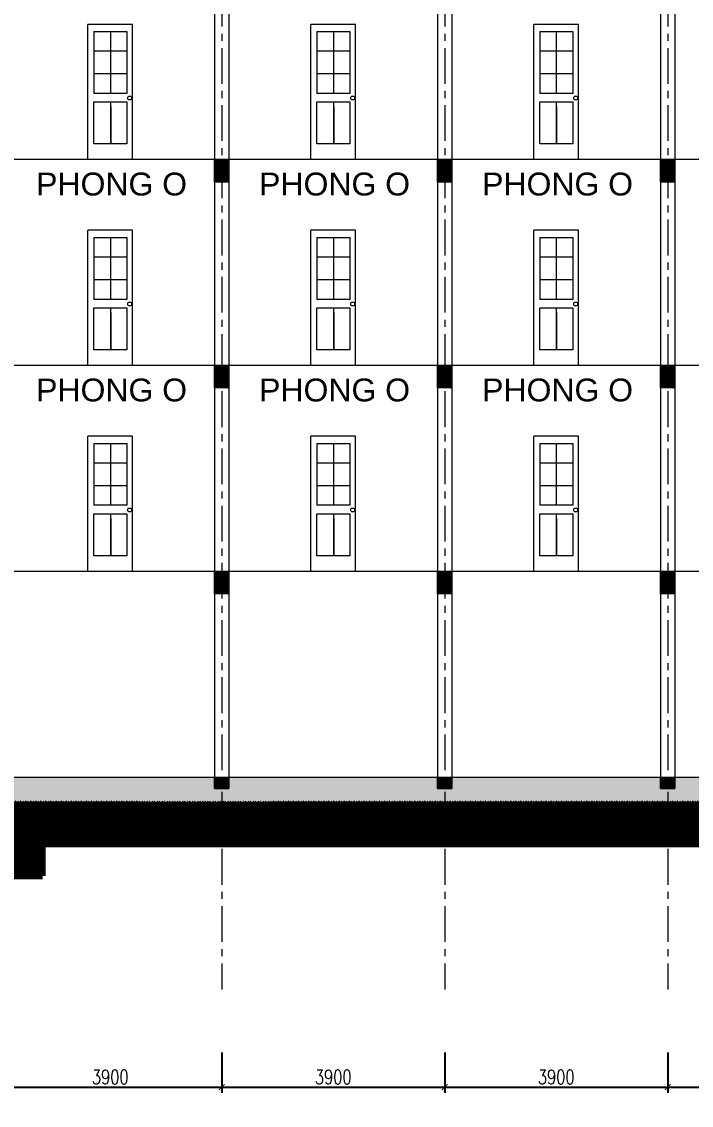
# Model space of a CAD drawing. Header units: millimetres. Extents: x 0 to 8478784, y 0 to 684185.
# Drawn here: x 4037133 to 4048845, y 427300 to 446242 of the extents above; entities that cross this region are included whole.
import ezdxf

# ---------------------------------------------------------------- set-up
doc = ezdxf.new("R2010")
doc.units = ezdxf.units.MM
doc.header["$LTSCALE"] = 5000
doc.header["$MEASUREMENT"] = 0
doc.header["$PDMODE"] = 1
doc.header["$PDSIZE"] = -2
doc.linetypes.add('CENTER', pattern=[2, 1.25, -0.25, 0.25, -0.25])
for name, color, linetype, lineweight in [('00-XM.Dim', 8, 'Continuous', 15), ('00-XMT.Axes', 22, 'CENTER', 15), ('02-XMT.Beams', 94, 'Continuous', 25), ('net thay', 7, 'Continuous', 15)]:
    doc.layers.add(name, color=color, linetype=linetype, lineweight=lineweight)
doc.styles.add('S1', font='VHARIAL.TTF', dxfattribs={"height": 200})
doc.styles.add('vnsimli 0.7', font='vnsimli.shx', dxfattribs={"width": 0.75})
doc.dimstyles.new('XMT 1-1-100', dxfattribs={"dimscale": 100, "dimtxt": 2.5, "dimasz": 1, "dimexe": 1, "dimexo": 0, "dimgap": 0.5, "dimtad": 1, "dimdec": 0, "dimzin": 0, "dimdsep": 46, "dimtxsty": 'vnsimli 0.7', "dimblk": 'ARCHTICK', "dimcen": 1.5, "dimdle": 1, "dimclrd": 8, "dimclre": 8, "dimclrt": 116, "dimadec": 0, "dimazin": 0, "dimtfac": 1, "dimtdec": 0, "dimtofl": 0, "dimtmove": 0, "dimatfit": 3, "dimfxl": 0.18, "dimtolj": 1, "dimtzin": 0, "dimarcsym": 0})

# ---------------------------------------------------------------- blocks, each defined once
blk = doc.blocks.new('_ArchTick')
at = {"color": 0, "linetype": 'ByBlock', "const_width": 0.15}
blk.add_lwpolyline([(-0.5, -0.5), (0.5, 0.5)], dxfattribs=at)
blk = doc.blocks.new('*D261')
at = {"layer": '00-XM.Dim', "color": 8, "linetype": 'Continuous', "lineweight": -2, "transparency": 16777216}
for p, q in [((4036732, 428225), (4036732, 427519)), ((4040632, 428225), (4040632, 427519)), ((4036632, 427619), (4040732, 427619))]:
    blk.add_line(p, q, dxfattribs=at)
at = {"layer": 'Defpoints', "color": 0, "linetype": 'Continuous', "lineweight": 100, "transparency": 16777216}
for p in [(4036732, 428225), (4040632, 428225), (4040632, 427619)]:
    blk.add_point(p, dxfattribs=at)
at = {"layer": '00-XM.Dim', "color": 8, "linetype": 'Continuous', "lineweight": -2, "transparency": 16777216, "xscale": 100, "yscale": 100, "zscale": 100, "rotation": 180}
blk.add_blockref('_ArchTick', (4036732, 427619), dxfattribs=at)
at = {"layer": '00-XM.Dim', "color": 8, "linetype": 'Continuous', "lineweight": -2, "transparency": 16777216, "xscale": 100, "yscale": 100, "zscale": 100}
blk.add_blockref('_ArchTick', (4040632, 427619), dxfattribs=at)
at = {"layer": '00-XM.Dim', "color": 116, "linetype": 'Continuous', "lineweight": 15, "transparency": 16777216, "insert": (4038682, 427794), "char_height": 250, "attachment_point": 5, "style": 'vnsimli 0.7'}
blk.add_mtext('\\A1;3900', dxfattribs=at)
blk = doc.blocks.new('*D262')
at = {"layer": '00-XM.Dim', "color": 8, "linetype": 'Continuous', "lineweight": -2, "transparency": 16777216}
for p, q in [((4040632, 428225), (4040632, 427519)), ((4044532, 428225), (4044532, 427519)), ((4040532, 427619), (4044632, 427619))]:
    blk.add_line(p, q, dxfattribs=at)
at = {"layer": 'Defpoints', "color": 0, "linetype": 'Continuous', "lineweight": 100, "transparency": 16777216}
for p in [(4040632, 428225), (4044532, 428225), (4044532, 427619)]:
    blk.add_point(p, dxfattribs=at)
at = {"layer": '00-XM.Dim', "color": 8, "linetype": 'Continuous', "lineweight": -2, "transparency": 16777216, "xscale": 100, "yscale": 100, "zscale": 100, "rotation": 180}
blk.add_blockref('_ArchTick', (4040632, 427619), dxfattribs=at)
at = {"layer": '00-XM.Dim', "color": 8, "linetype": 'Continuous', "lineweight": -2, "transparency": 16777216, "xscale": 100, "yscale": 100, "zscale": 100}
blk.add_blockref('_ArchTick', (4044532, 427619), dxfattribs=at)
at = {"layer": '00-XM.Dim', "color": 116, "linetype": 'Continuous', "lineweight": 15, "transparency": 16777216, "insert": (4042582, 427794), "char_height": 250, "attachment_point": 5, "style": 'vnsimli 0.7'}
blk.add_mtext('\\A1;3900', dxfattribs=at)
blk = doc.blocks.new('*D263')
at = {"layer": '00-XM.Dim', "color": 8, "linetype": 'Continuous', "lineweight": -2, "transparency": 16777216}
for p, q in [((4044532, 428225), (4044532, 427519)), ((4048432, 428225), (4048432, 427519)), ((4044432, 427619), (4048532, 427619))]:
    blk.add_line(p, q, dxfattribs=at)
at = {"layer": 'Defpoints', "color": 0, "linetype": 'Continuous', "lineweight": 100, "transparency": 16777216}
for p in [(4044532, 428225), (4048432, 428225), (4048432, 427619)]:
    blk.add_point(p, dxfattribs=at)
at = {"layer": '00-XM.Dim', "color": 8, "linetype": 'Continuous', "lineweight": -2, "transparency": 16777216, "xscale": 100, "yscale": 100, "zscale": 100, "rotation": 180}
blk.add_blockref('_ArchTick', (4044532, 427619), dxfattribs=at)
at = {"layer": '00-XM.Dim', "color": 8, "linetype": 'Continuous', "lineweight": -2, "transparency": 16777216, "xscale": 100, "yscale": 100, "zscale": 100}
blk.add_blockref('_ArchTick', (4048432, 427619), dxfattribs=at)
at = {"layer": '00-XM.Dim', "color": 116, "linetype": 'Continuous', "lineweight": 15, "transparency": 16777216, "insert": (4046482, 427794), "char_height": 250, "attachment_point": 5, "style": 'vnsimli 0.7'}
blk.add_mtext('\\A1;3900', dxfattribs=at)
blk = doc.blocks.new('*D264')
at = {"layer": '00-XM.Dim', "color": 8, "linetype": 'Continuous', "lineweight": -2, "transparency": 16777216}
for p, q in [((4048432, 428225), (4048432, 427519)), ((4052332, 428225), (4052332, 427519)), ((4048332, 427619), (4052432, 427619))]:
    blk.add_line(p, q, dxfattribs=at)
at = {"layer": 'Defpoints', "color": 0, "linetype": 'Continuous', "lineweight": 100, "transparency": 16777216}
for p in [(4048432, 428225), (4052332, 428225), (4052332, 427619)]:
    blk.add_point(p, dxfattribs=at)
at = {"layer": '00-XM.Dim', "color": 8, "linetype": 'Continuous', "lineweight": -2, "transparency": 16777216, "xscale": 100, "yscale": 100, "zscale": 100, "rotation": 180}
blk.add_blockref('_ArchTick', (4048432, 427619), dxfattribs=at)
at = {"layer": '00-XM.Dim', "color": 8, "linetype": 'Continuous', "lineweight": -2, "transparency": 16777216, "xscale": 100, "yscale": 100, "zscale": 100}
blk.add_blockref('_ArchTick', (4052332, 427619), dxfattribs=at)
at = {"layer": '00-XM.Dim', "color": 116, "linetype": 'Continuous', "lineweight": 15, "transparency": 16777216, "insert": (4050382, 427794), "char_height": 250, "attachment_point": 5, "style": 'vnsimli 0.7'}
blk.add_mtext('\\A1;3900', dxfattribs=at)

msp = doc.modelspace()

# ---------------------------------------------------------------- hatches: boundary and pattern name
at = {"layer": '02-XMT.Beams', "linetype": 'ByBlock', "lineweight": 15}
h = msp.add_hatch(dxfattribs=at)
h.set_pattern_fill('ANSI31', color=256, scale=100, style=0)
h.set_pattern_definition([(45, (2159950.454, 78208.525), (-8.838834765, 8.838834765), [])])
h.paths.add_polyline_path([(4040507.5, 443438.8), (4040507.5, 443838.8), (4040757.5, 443838.8), (4040757.5, 443438.8)])
h = msp.add_hatch(dxfattribs=at)
h.set_pattern_fill('ANSI31', color=256, scale=100, style=0)
h.set_pattern_definition([(45, (2163850.454, 78208.525), (-8.838834765, 8.838834765), [])])
h.paths.add_polyline_path([(4044407.5, 443438.8), (4044407.5, 443838.8), (4044657.5, 443838.8), (4044657.5, 443438.8)])
h = msp.add_hatch(dxfattribs=at)
h.set_pattern_fill('ANSI31', color=256, scale=100, style=0)
h.set_pattern_definition([(45, (2167750.454, 78208.525), (-8.838834765, 8.838834765), [])])
h.paths.add_polyline_path([(4048307.5, 443438.8), (4048307.5, 443838.8), (4048557.5, 443838.8), (4048557.5, 443438.8)])
h = msp.add_hatch(dxfattribs=at)
h.set_pattern_fill('ANSI31', color=256, scale=100, style=0)
h.set_pattern_definition([(45, (2159950.454, 74608.525), (-8.838834765, 8.838834765), [])])
h.paths.add_polyline_path([(4040507.5, 439838.8), (4040507.5, 440238.8), (4040757.5, 440238.8), (4040757.5, 439838.8)])
h = msp.add_hatch(dxfattribs=at)
h.set_pattern_fill('ANSI31', color=256, scale=100, style=0)
h.set_pattern_definition([(45, (2163850.454, 74608.525), (-8.838834765, 8.838834765), [])])
h.paths.add_polyline_path([(4044407.5, 439838.8), (4044407.5, 440238.8), (4044657.5, 440238.8), (4044657.5, 439838.8)])
h = msp.add_hatch(dxfattribs=at)
h.set_pattern_fill('ANSI31', color=256, scale=100, style=0)
h.set_pattern_definition([(45, (2167750.454, 74608.525), (-8.838834765, 8.838834765), [])])
h.paths.add_polyline_path([(4048307.5, 439838.8), (4048307.5, 440238.8), (4048557.5, 440238.8), (4048557.5, 439838.8)])
h = msp.add_hatch(dxfattribs=at)
h.set_pattern_fill('ANSI31', color=256, scale=100, style=0)
h.set_pattern_definition([(45, (2159950.454, 71008.525), (-8.838834765, 8.838834765), [])])
h.paths.add_polyline_path([(4040507.5, 436238.8), (4040507.5, 436638.8), (4040757.5, 436638.8), (4040757.5, 436238.8)])
h = msp.add_hatch(dxfattribs=at)
h.set_pattern_fill('ANSI31', color=256, scale=100, style=0)
h.set_pattern_definition([(45, (2163850.454, 71008.525), (-8.838834765, 8.838834765), [])])
h.paths.add_polyline_path([(4044407.5, 436238.8), (4044407.5, 436638.8), (4044657.5, 436638.8), (4044657.5, 436238.8)])
h = msp.add_hatch(dxfattribs=at)
h.set_pattern_fill('ANSI31', color=256, scale=100, style=0)
h.set_pattern_definition([(45, (2167750.454, 71008.525), (-8.838834765, 8.838834765), [])])
h.paths.add_polyline_path([(4048307.5, 436238.8), (4048307.5, 436638.8), (4048557.5, 436638.8), (4048557.5, 436238.8)])
at = {"layer": '02-XMT.Beams', "lineweight": 100}
h = msp.add_hatch(dxfattribs=at)
h.set_pattern_fill('AR-CONC', color=256, scale=25, style=0)
h.set_pattern_definition([(50, (-46092.5, -281251), (179.3150457, -15.688034), [18.75, -206.25]), (355, (-46092.5, -281251), (-34.687833, 188.0480334), [15, -165]), (100.4514, (-46077.56, -281252.3), (144.6273454, 172.3598855), [15.9350475, -175.285528]), (46.1842, (-46092.5, -281201), (266.810262, -41.379754), [28.125, -309.375]), (96.6356, (-46070.27, -281204.45), (233.665676, 243.529468), [23.902572, -262.92825]), (351.1842, (-46092.5, -281201), (233.665486, 243.52965), [22.5, -247.5]), (21, (-46067.5, -281213.5), (149.226763, -100.6547227), [18.75, -206.25]), (326, (-46067.5, -281213.5), (60.828833, 181.287511), [15, -165]), (71.4514, (-46055.06, -281221.89), (210.055657, 80.632624), [15.9350475, -175.285528]), (37.5, (-46092.5, -281251), (3.0399638, 83.2234635), [0, -163, 0, -167.5, 0, -165.625]), (7.5, (-46092.5, -281251), (65.7673844, 98.602928), [0, -95.5, 0, -159.25, 0, -63.125]), (327.5, (-46148.25, -281251), (133.455609, -5.6387179), [0, -62.5, 0, -195, 0, -258.75]), (317.5, (-46173.25, -281251), (145.7965423, 25.0262456), [0, -81.25, 0, -129.5, 0, -183.75])])
h.paths.add_polyline_path([(4028032.5, 432838.8), (4027907.5, 432838.8), (4027907.5, 433038.8), (4024257.5, 433038.8), (4024257.5, 432838.8), (4024132.5, 432838.8), (4024132.5, 432588.8), (4028032.5, 432588.8)])
h.paths.add_polyline_path([(4031807.5, 433038.8), (4028157.5, 433038.8), (4028157.5, 432838.8), (4028032.5, 432838.8), (4028032.5, 432588.8), (4031932.5, 432588.8), (4031932.5, 432838.8), (4031807.5, 432838.8)])
h.paths.add_polyline_path([(4036732.5, 432838.8), (4036607.5, 432838.8), (4036607.5, 433038.8), (4032057.5, 433038.8), (4032057.5, 432838.8), (4031932.5, 432838.8), (4031932.5, 432588.8), (4036732.5, 432588.8)])
h.paths.add_polyline_path([(4040632.5, 432838.8), (4040507.5, 432838.8), (4040507.5, 433038.8), (4036857.5, 433038.8), (4036857.5, 432838.8), (4036732.5, 432838.8), (4036732.5, 432588.8), (4040632.5, 432588.8)])
h.paths.add_polyline_path([(4044532.5, 432838.8), (4044407.5, 432838.8), (4044407.5, 433038.8), (4040757.5, 433038.8), (4040757.5, 432838.8), (4040632.5, 432838.8), (4040632.5, 432588.8), (4044532.5, 432588.8)])
h.paths.add_polyline_path([(4048432.5, 432838.8), (4048307.5, 432838.8), (4048307.5, 433038.8), (4044657.5, 433038.8), (4044657.5, 432838.8), (4044532.5, 432838.8), (4044532.5, 432588.8), (4048432.5, 432588.8)])
h.paths.add_polyline_path([(4052207.5, 433038.8), (4048557.5, 433038.8), (4048557.5, 432838.8), (4048432.5, 432838.8), (4048432.5, 432588.8), (4052332.5, 432588.8), (4052332.5, 432838.8), (4052207.5, 432838.8)])
h.paths.add_polyline_path([(4056377.5, 433038.8), (4052727.5, 433038.8), (4052727.5, 432838.8), (4052602.5, 432838.8), (4052602.5, 432588.8), (4056502.5, 432588.8), (4056502.5, 432838.8), (4056377.5, 432838.8)])
h.paths.add_polyline_path([(4060277.5, 433038.8), (4056627.5, 433038.8), (4056627.5, 432838.8), (4056502.5, 432838.8), (4056502.5, 432588.8), (4060402.5, 432588.8), (4060402.5, 432838.8), (4060277.5, 432838.8)])
h.paths.add_polyline_path([(4064302.5, 432838.8), (4064177.5, 432838.8), (4064177.5, 433038.8), (4060527.5, 433038.8), (4060527.5, 432838.8), (4060402.5, 432838.8), (4060402.5, 432588.8), (4064302.5, 432588.8)])
h.paths.add_polyline_path([(4068077.5, 433038.8), (4064427.5, 433038.8), (4064427.5, 432838.8), (4064302.5, 432838.8), (4064302.5, 432588.8), (4068202.5, 432588.8), (4068202.5, 432838.8), (4068077.5, 432838.8)])
h.paths.add_polyline_path([(4073002.5, 432838.8), (4072877.5, 432838.8), (4072877.5, 433038.8), (4068327.5, 433038.8), (4068327.5, 432838.8), (4068202.5, 432838.8), (4068202.5, 432588.8), (4073002.5, 432588.8)])
h.paths.add_polyline_path([(4076902.5, 432838.8), (4076777.5, 432838.8), (4076777.5, 433038.8), (4073127.5, 433038.8), (4073127.5, 432838.8), (4073002.5, 432838.8), (4073002.5, 432588.8), (4076902.5, 432588.8)])
h.paths.add_polyline_path([(4080802.5, 432838.8), (4080677.5, 432838.8), (4080677.5, 433038.8), (4077027.5, 433038.8), (4077027.5, 432838.8), (4076902.5, 432838.8), (4076902.5, 432588.8), (4080802.5, 432588.8)])
at = {"layer": '02-XMT.Beams', "linetype": 'ByBlock', "lineweight": 15}
h = msp.add_hatch(dxfattribs=at)
h.set_pattern_fill('ANSI31', color=256, scale=100, style=0)
h.set_pattern_definition([(45, (2159938.208, 70276.688), (-8.838834765, 8.838834765), [])])
h.paths.add_polyline_path([(4040507.5, 432838.8), (4040507.5, 433038.8), (4040757.5, 433038.8), (4040757.5, 432838.8)])
h = msp.add_hatch(dxfattribs=at)
h.set_pattern_fill('ANSI31', color=256, scale=100, style=0)
h.set_pattern_definition([(45, (2163838.208, 70276.688), (-8.838834765, 8.838834765), [])])
h.paths.add_polyline_path([(4044407.5, 432838.8), (4044407.5, 433038.8), (4044657.5, 433038.8), (4044657.5, 432838.8)])
h = msp.add_hatch(dxfattribs=at)
h.set_pattern_fill('ANSI31', color=256, scale=100, style=0)
h.set_pattern_definition([(45, (2167738.208, 70276.688), (-8.838834765, 8.838834765), [])])
h.paths.add_polyline_path([(4048307.5, 432838.8), (4048307.5, 433038.8), (4048557.5, 433038.8), (4048557.5, 432838.8)])
at = {"layer": '02-XMT.Beams', "lineweight": 100}
h = msp.add_hatch(dxfattribs=at)
h.set_pattern_fill('ANSI37', color=256, scale=500, style=0)
h.set_pattern_definition([(45, (-46092.5, -281251), (-44.1941738, 44.1941738), []), (135, (-46092.5, -281251), (-44.1941738, -44.1941738), [])])
h.paths.add_polyline_path([(4024132.5, 432588.8), (4024007.5, 432588.8), (4023214, 432588.8), (4023214, 431864.5), (4024132.5, 431864.5)])
h.paths.add_polyline_path([(4028032.5, 432588.8), (4024132.5, 432588.8), (4024132.5, 431864.5), (4028032.5, 431864.5)])
h.paths.add_polyline_path([(4031932.5, 432588.8), (4028032.5, 432588.8), (4028032.5, 431864.5), (4031543.5, 431864.5), (4031543.5, 431309), (4031932.5, 431309)])
h.paths.add_polyline_path([(4036732.5, 432588.8), (4031932.5, 432588.8), (4031932.5, 431309), (4036732.5, 431309)])
h.paths.add_polyline_path([(4040632.5, 432588.8), (4036732.5, 432588.8), (4036732.5, 431309), (4037495.5, 431309), (4037495.5, 431869.5), (4040632.5, 431869.5)])
h.paths.add_polyline_path([(4044532.5, 432588.8), (4040632.5, 432588.8), (4040632.5, 431869.5), (4044532.5, 431869.5)])
h.paths.add_polyline_path([(4048432.5, 432588.8), (4044532.5, 432588.8), (4044532.5, 431869.5), (4048432.5, 431869.5)])
h.paths.add_polyline_path([(4052332.5, 432588.8), (4048432.5, 432588.8), (4048432.5, 431869.5), (4052332.5, 431869.5)])
h.paths.add_polyline_path([(4056502.5, 432588.8), (4052602.5, 432588.8), (4052602.5, 431869.5), (4056502.5, 431869.5)])
h.paths.add_polyline_path([(4060402.5, 432588.8), (4056502.5, 432588.8), (4056502.5, 431869.5), (4060402.5, 431869.5)])
h.paths.add_polyline_path([(4064302.5, 432588.8), (4060402.5, 432588.8), (4060402.5, 431869.5), (4064302.5, 431869.5)])
h.paths.add_polyline_path([(4068202.5, 432588.8), (4064302.5, 432588.8), (4064302.5, 431869.5), (4067752.5, 431869.5), (4067752.5, 431338), (4068202.5, 431338)])
h.paths.add_polyline_path([(4073002.5, 432588.8), (4068202.5, 432588.8), (4068202.5, 431338), (4073002.5, 431338)])
h.paths.add_polyline_path([(4076902.5, 432588.8), (4073002.5, 432588.8), (4073002.5, 431338), (4073791, 431338), (4073791, 431908.5), (4076902.5, 431908.5)])
h.paths.add_polyline_path([(4080802.5, 432588.8), (4076902.5, 432588.8), (4076902.5, 431908.5), (4080802.5, 431908.5)])
h.paths.add_polyline_path([(4081724, 432589.5), (4080927.5, 432589.5), (4080927.5, 432588.8), (4080802.5, 432588.8), (4080802.5, 431908.5), (4081724, 431908.5)])

# ---------------------------------------------------------------- linework, layer by layer
at = {"layer": '00-XMT.Axes', "color": 8, "linetype": 'CENTER', "lineweight": 15, "ltscale": 0.1}
for p, q in [((4040632.5, 466781.4), (4040632.5, 429323.8)), ((4044532.5, 466781.4), (4044532.5, 429323.8)), ((4048432.5, 466781.4), (4048432.5, 429323.8)), ((4021614.5, 443838.8), (4081372.8, 443838.8)), ((4021614.5, 440238.8), (4081372.8, 440238.8)), ((4021614.5, 436638.8), (4081372.8, 436638.8)), ((4021614.5, 433038.8), (4081372.8, 433038.8))]:
    msp.add_line(p, q, dxfattribs=at)
at = {"layer": '02-XMT.Beams', "linetype": 'ByBlock', "lineweight": 15}
for p, q in [((4040507.5, 461888.8), (4040507.5, 433038.8)), ((4040757.5, 461888.8), (4040757.5, 433038.8)), ((4044407.5, 461888.8), (4044407.5, 433038.8)), ((4044657.5, 461888.8), (4044657.5, 433038.8)), ((4048307.5, 461888.8), (4048307.5, 433038.8)), ((4048557.5, 461888.8), (4048557.5, 433038.8)), ((4038292.5, 443838.8), (4038292.5, 446195.5)), ((4039072.5, 446195.5), (4038292.5, 446195.5)), ((4039072.5, 443838.8), (4039072.5, 446195.5)), ((4042192.5, 443838.8), (4042192.5, 446195.5)), ((4042972.5, 446195.5), (4042192.5, 446195.5)), ((4042972.5, 443838.8), (4042972.5, 446195.5)), ((4046092.5, 443838.8), (4046092.5, 446195.5)), ((4046872.5, 446195.5), (4046092.5, 446195.5)), ((4046872.5, 443838.8), (4046872.5, 446195.5)), ((4038397.1, 446070.6), (4038974.6, 446070.6)), ((4038397.1, 446070.6), (4038397.1, 444988.6)), ((4038689.8, 444988.6), (4038689.8, 446070.6)), ((4038974.6, 446070.6), (4038974.6, 444988.6)), ((4042297.1, 446070.6), (4042874.6, 446070.6)), ((4042297.1, 446070.6), (4042297.1, 444988.6)), ((4042589.8, 444988.6), (4042589.8, 446070.6)), ((4042874.6, 446070.6), (4042874.6, 444988.6)), ((4046197.1, 446070.6), (4046774.6, 446070.6)), ((4046197.1, 446070.6), (4046197.1, 444988.6)), ((4046489.8, 444988.6), (4046489.8, 446070.6)), ((4046774.6, 446070.6), (4046774.6, 444988.6)), ((4038397.1, 445731.4), (4038974.6, 445731.4)), ((4042297.1, 445731.4), (4042874.6, 445731.4)), ((4046197.1, 445731.4), (4046774.6, 445731.4)), ((4038397.1, 445334), (4038974.6, 445334)), ((4042297.1, 445334), (4042874.6, 445334)), ((4046197.1, 445334), (4046774.6, 445334)), ((4038974.6, 444988.6), (4038397.1, 444988.6)), ((4042874.6, 444988.6), (4042297.1, 444988.6)), ((4046774.6, 444988.6), (4046197.1, 444988.6)), ((4038397.1, 444838.3), (4038974.6, 444838.3)), ((4038397.1, 444104.9), (4038397.1, 444838.3)), ((4038689.8, 444104.9), (4038689.8, 444838.3)), ((4038974.6, 444838.3), (4038974.6, 444104.9)), ((4042297.1, 444838.3), (4042874.6, 444838.3)), ((4042297.1, 444104.9), (4042297.1, 444838.3)), ((4042589.8, 444104.9), (4042589.8, 444838.3)), ((4042874.6, 444838.3), (4042874.6, 444104.9)), ((4046197.1, 444838.3), (4046774.6, 444838.3)), ((4046197.1, 444104.9), (4046197.1, 444838.3)), ((4046489.8, 444104.9), (4046489.8, 444838.3)), ((4046774.6, 444838.3), (4046774.6, 444104.9)), ((4038689.8, 444756.1), (4038689.8, 444104.9)), ((4042589.8, 444756.1), (4042589.8, 444104.9)), ((4046489.8, 444756.1), (4046489.8, 444104.9)), ((4038974.6, 444104.9), (4038397.1, 444104.9)), ((4042874.6, 444104.9), (4042297.1, 444104.9)), ((4046774.6, 444104.9), (4046197.1, 444104.9)), ((4024007.5, 443838.8), (4080927.5, 443838.8)), ((4024007.5, 443838.8), (4080927.5, 443838.8)), ((4040507.5, 443838.8), (4040757.5, 443838.8)), ((4040507.5, 443438.8), (4040507.5, 443838.8)), ((4040757.5, 443838.8), (4040757.5, 443438.8)), ((4044407.5, 443838.8), (4044657.5, 443838.8)), ((4044407.5, 443438.8), (4044407.5, 443838.8)), ((4044657.5, 443838.8), (4044657.5, 443438.8)), ((4048307.5, 443838.8), (4048557.5, 443838.8)), ((4048307.5, 443438.8), (4048307.5, 443838.8)), ((4048557.5, 443838.8), (4048557.5, 443438.8)), ((4040757.5, 443438.8), (4040507.5, 443438.8)), ((4044657.5, 443438.8), (4044407.5, 443438.8)), ((4048557.5, 443438.8), (4048307.5, 443438.8)), ((4038292.5, 440238.8), (4038292.5, 442595.5)), ((4039072.5, 442595.5), (4038292.5, 442595.5)), ((4039072.5, 440238.8), (4039072.5, 442595.5)), ((4042192.5, 440238.8), (4042192.5, 442595.5)), ((4042972.5, 442595.5), (4042192.5, 442595.5)), ((4042972.5, 440238.8), (4042972.5, 442595.5)), ((4046092.5, 440238.8), (4046092.5, 442595.5)), ((4046872.5, 442595.5), (4046092.5, 442595.5)), ((4046872.5, 440238.8), (4046872.5, 442595.5)), ((4038397.1, 442470.6), (4038974.6, 442470.6)), ((4038397.1, 442470.6), (4038397.1, 441388.6)), ((4038689.8, 441388.6), (4038689.8, 442470.6)), ((4038974.6, 442470.6), (4038974.6, 441388.6)), ((4042297.1, 442470.6), (4042874.6, 442470.6)), ((4042297.1, 442470.6), (4042297.1, 441388.6)), ((4042589.8, 441388.6), (4042589.8, 442470.6)), ((4042874.6, 442470.6), (4042874.6, 441388.6)), ((4046197.1, 442470.6), (4046774.6, 442470.6)), ((4046197.1, 442470.6), (4046197.1, 441388.6)), ((4046489.8, 441388.6), (4046489.8, 442470.6)), ((4046774.6, 442470.6), (4046774.6, 441388.6)), ((4038397.1, 442131.4), (4038974.6, 442131.4)), ((4042297.1, 442131.4), (4042874.6, 442131.4)), ((4046197.1, 442131.4), (4046774.6, 442131.4)), ((4038397.1, 441734), (4038974.6, 441734)), ((4042297.1, 441734), (4042874.6, 441734)), ((4046197.1, 441734), (4046774.6, 441734)), ((4038974.6, 441388.6), (4038397.1, 441388.6)), ((4042874.6, 441388.6), (4042297.1, 441388.6)), ((4046774.6, 441388.6), (4046197.1, 441388.6)), ((4038397.1, 441238.3), (4038974.6, 441238.3)), ((4038397.1, 440504.9), (4038397.1, 441238.3)), ((4038689.8, 440504.9), (4038689.8, 441238.3)), ((4038974.6, 441238.3), (4038974.6, 440504.9)), ((4042297.1, 441238.3), (4042874.6, 441238.3)), ((4042297.1, 440504.9), (4042297.1, 441238.3)), ((4042589.8, 440504.9), (4042589.8, 441238.3)), ((4042874.6, 441238.3), (4042874.6, 440504.9)), ((4046197.1, 441238.3), (4046774.6, 441238.3)), ((4046197.1, 440504.9), (4046197.1, 441238.3)), ((4046489.8, 440504.9), (4046489.8, 441238.3)), ((4046774.6, 441238.3), (4046774.6, 440504.9)), ((4038689.8, 441156.1), (4038689.8, 440504.9)), ((4042589.8, 441156.1), (4042589.8, 440504.9)), ((4046489.8, 441156.1), (4046489.8, 440504.9)), ((4038974.6, 440504.9), (4038397.1, 440504.9)), ((4042874.6, 440504.9), (4042297.1, 440504.9)), ((4046774.6, 440504.9), (4046197.1, 440504.9)), ((4024007.5, 440238.8), (4080927.5, 440238.8)), ((4024007.5, 440238.8), (4080927.5, 440238.8)), ((4040507.5, 440238.8), (4040757.5, 440238.8)), ((4040507.5, 439838.8), (4040507.5, 440238.8)), ((4040757.5, 440238.8), (4040757.5, 439838.8)), ((4044407.5, 440238.8), (4044657.5, 440238.8)), ((4044407.5, 439838.8), (4044407.5, 440238.8)), ((4044657.5, 440238.8), (4044657.5, 439838.8)), ((4048307.5, 440238.8), (4048557.5, 440238.8)), ((4048307.5, 439838.8), (4048307.5, 440238.8)), ((4048557.5, 440238.8), (4048557.5, 439838.8)), ((4040757.5, 439838.8), (4040507.5, 439838.8)), ((4044657.5, 439838.8), (4044407.5, 439838.8)), ((4048557.5, 439838.8), (4048307.5, 439838.8)), ((4038292.5, 436638.8), (4038292.5, 438995.5)), ((4039072.5, 438995.5), (4038292.5, 438995.5)), ((4039072.5, 436638.8), (4039072.5, 438995.5)), ((4042192.5, 436638.8), (4042192.5, 438995.5)), ((4042972.5, 438995.5), (4042192.5, 438995.5)), ((4042972.5, 436638.8), (4042972.5, 438995.5)), ((4046092.5, 436638.8), (4046092.5, 438995.5)), ((4046872.5, 438995.5), (4046092.5, 438995.5)), ((4046872.5, 436638.8), (4046872.5, 438995.5)), ((4038397.1, 438870.6), (4038974.6, 438870.6)), ((4038397.1, 438870.6), (4038397.1, 437788.6)), ((4038689.8, 437788.6), (4038689.8, 438870.6)), ((4038974.6, 438870.6), (4038974.6, 437788.6)), ((4042297.1, 438870.6), (4042874.6, 438870.6)), ((4042297.1, 438870.6), (4042297.1, 437788.6)), ((4042589.8, 437788.6), (4042589.8, 438870.6)), ((4042874.6, 438870.6), (4042874.6, 437788.6)), ((4046197.1, 438870.6), (4046774.6, 438870.6)), ((4046197.1, 438870.6), (4046197.1, 437788.6)), ((4046489.8, 437788.6), (4046489.8, 438870.6)), ((4046774.6, 438870.6), (4046774.6, 437788.6)), ((4038397.1, 438531.4), (4038974.6, 438531.4)), ((4042297.1, 438531.4), (4042874.6, 438531.4)), ((4046197.1, 438531.4), (4046774.6, 438531.4)), ((4038397.1, 438134), (4038974.6, 438134)), ((4042297.1, 438134), (4042874.6, 438134)), ((4046197.1, 438134), (4046774.6, 438134)), ((4038974.6, 437788.6), (4038397.1, 437788.6)), ((4042874.6, 437788.6), (4042297.1, 437788.6)), ((4046774.6, 437788.6), (4046197.1, 437788.6)), ((4038397.1, 437638.3), (4038974.6, 437638.3)), ((4038397.1, 436904.9), (4038397.1, 437638.3)), ((4038689.8, 436904.9), (4038689.8, 437638.3)), ((4038974.6, 437638.3), (4038974.6, 436904.9)), ((4042297.1, 437638.3), (4042874.6, 437638.3)), ((4042297.1, 436904.9), (4042297.1, 437638.3)), ((4042589.8, 436904.9), (4042589.8, 437638.3)), ((4042874.6, 437638.3), (4042874.6, 436904.9)), ((4046197.1, 437638.3), (4046774.6, 437638.3)), ((4046197.1, 436904.9), (4046197.1, 437638.3)), ((4046489.8, 436904.9), (4046489.8, 437638.3)), ((4046774.6, 437638.3), (4046774.6, 436904.9)), ((4038689.8, 437556.1), (4038689.8, 436904.9)), ((4042589.8, 437556.1), (4042589.8, 436904.9)), ((4046489.8, 437556.1), (4046489.8, 436904.9)), ((4038974.6, 436904.9), (4038397.1, 436904.9)), ((4042874.6, 436904.9), (4042297.1, 436904.9)), ((4046774.6, 436904.9), (4046197.1, 436904.9)), ((4024007.5, 436638.8), (4080927.5, 436638.8)), ((4024007.5, 436638.8), (4080927.5, 436638.8)), ((4040507.5, 436638.8), (4040757.5, 436638.8)), ((4040507.5, 436238.8), (4040507.5, 436638.8)), ((4040757.5, 436638.8), (4040757.5, 436238.8)), ((4044407.5, 436638.8), (4044657.5, 436638.8)), ((4044407.5, 436238.8), (4044407.5, 436638.8)), ((4044657.5, 436638.8), (4044657.5, 436238.8)), ((4048307.5, 436638.8), (4048557.5, 436638.8)), ((4048307.5, 436238.8), (4048307.5, 436638.8)), ((4048557.5, 436638.8), (4048557.5, 436238.8)), ((4040757.5, 436238.8), (4040507.5, 436238.8)), ((4044657.5, 436238.8), (4044407.5, 436238.8)), ((4048557.5, 436238.8), (4048307.5, 436238.8)), ((4024007.5, 433038.8), (4080927.5, 433038.8)), ((4024007.5, 433038.8), (4080927.5, 433038.8)), ((4040507.5, 433038.8), (4040757.5, 433038.8)), ((4040507.5, 432838.8), (4040507.5, 433038.8)), ((4040757.5, 433038.8), (4040757.5, 432838.8)), ((4044407.5, 433038.8), (4044657.5, 433038.8)), ((4044407.5, 432838.8), (4044407.5, 433038.8)), ((4044657.5, 433038.8), (4044657.5, 432838.8)), ((4048307.5, 433038.8), (4048557.5, 433038.8)), ((4048307.5, 432838.8), (4048307.5, 433038.8)), ((4048557.5, 433038.8), (4048557.5, 432838.8)), ((4040757.5, 432838.8), (4040507.5, 432838.8)), ((4040507.5, 432838.8), (4040757.5, 432838.8)), ((4044657.5, 432838.8), (4044407.5, 432838.8)), ((4044407.5, 432838.8), (4044657.5, 432838.8)), ((4048557.5, 432838.8), (4048307.5, 432838.8)), ((4048307.5, 432838.8), (4048557.5, 432838.8)), ((4080927.5, 432588.8), (4024007.5, 432588.8))]:
    msp.add_line(p, q, dxfattribs=at)
at = {"layer": '02-XMT.Beams', "lineweight": 100}
for p, q in [((4037495.5, 431309), (4037495.5, 431869.5)), ((4037495.5, 431869.5), (4067752.5, 431869.5)), ((4031543.5, 431309), (4037495.5, 431309))]:
    msp.add_line(p, q, dxfattribs=at)
at = {"layer": '02-XMT.Beams', "linetype": 'ByBlock', "lineweight": 15}
for centre in [(4039021.9, 444907), (4042921.9, 444907), (4046821.9, 444907), (4039021.9, 441307), (4042921.9, 441307), (4046821.9, 441307), (4039021.9, 437707), (4042921.9, 437707), (4046821.9, 437707)]:
    msp.add_circle(centre, 33.9, dxfattribs=at)
at = {"layer": 'net thay', "linetype": 'CENTER', "lineweight": 15}
msp.add_circle((3911642, 421190.5), 262994, dxfattribs=at)

# ---------------------------------------------------------------- texts
at = {"layer": '02-XMT.Beams', "linetype": 'ByBlock', "lineweight": 15, "char_height": 400, "width": 2682.412, "attachment_point": 1, "style": 'S1'}
for insert in [(4037387, 443603.9), (4041287, 443603.9), (4045187, 443603.9), (4037387, 440003.9), (4041287, 440003.9), (4045187, 440003.9)]:
    msp.add_mtext('phong o', dxfattribs=dict(at, insert=insert))

# ---------------------------------------------------------------- dimensions: what is measured, and where the dimension line sits
at = {"layer": '00-XM.Dim', "linetype": 'Continuous', "lineweight": 15}
for base, p1, p2, picture, middle in [((4040632.5, 427619.3), (4036732.5, 428225.4), (4040632.5, 428225.4), '*D261', (4038682.5, 427794.3)), ((4044532.5, 427619.3), (4040632.5, 428225.4), (4044532.5, 428225.4), '*D262', (4042582.5, 427794.3)), ((4048432.5, 427619.3), (4044532.5, 428225.4), (4048432.5, 428225.4), '*D263', (4046482.5, 427794.3)), ((4052332.5, 427619.3), (4048432.5, 428225.4), (4052332.5, 428225.4), '*D264', (4050382.5, 427794.3))]:
    dim = msp.add_linear_dim(base=base, p1=p1, p2=p2, dimstyle='XMT 1-1-100', dxfattribs=at)
    dim.commit()
    dim.dimension.update_dxf_attribs({"geometry": picture, "text_midpoint": middle})

doc.saveas('drawing.dxf')
